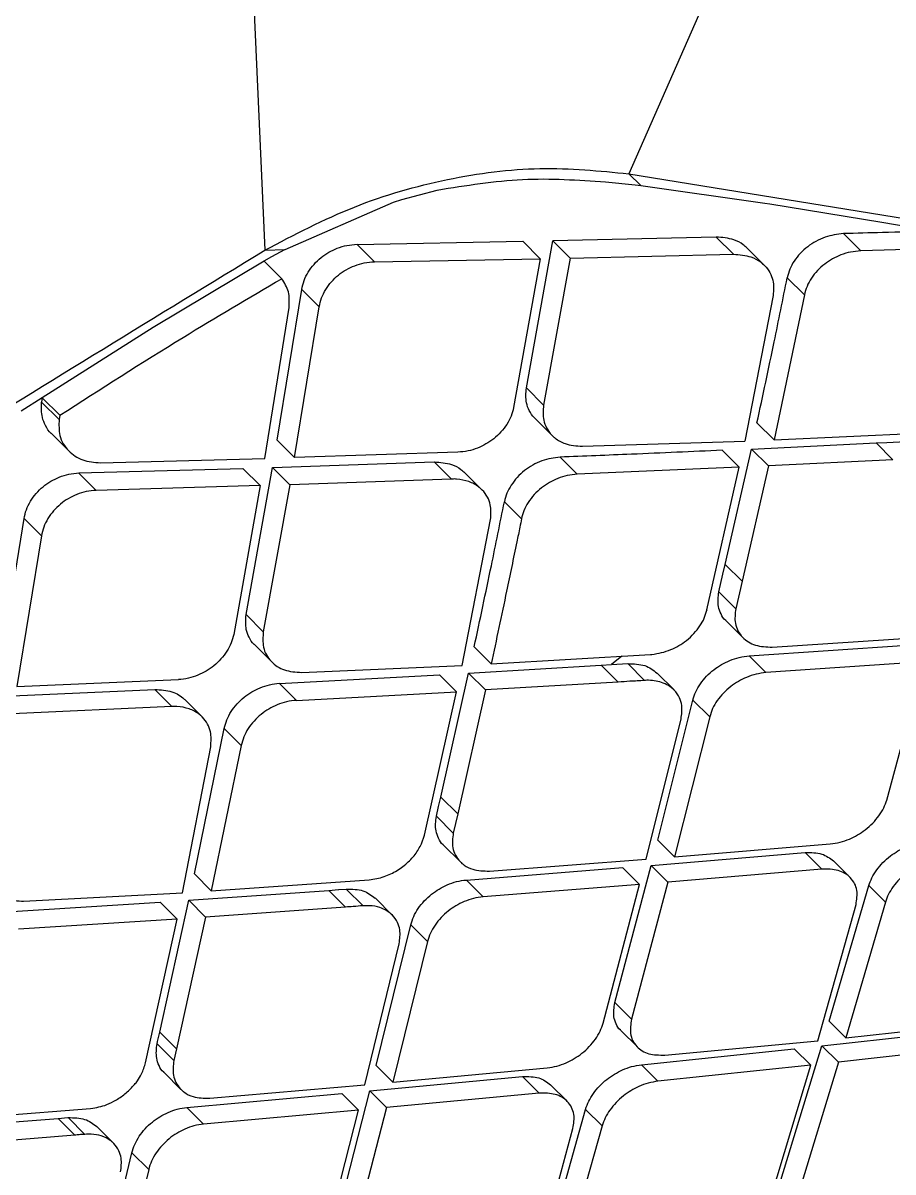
# Model space of a CAD drawing. Extents: x 943 to 1030, y 781 to 934.
# Drawn here: x 956.021 to 956.887, y 880.545 to 881.689 of the extents above; entities that cross this region are included whole.
import ezdxf

# ---------------------------------------------------------------- set-up
doc = ezdxf.new("R2010")
doc.units = 0
doc.header["$MEASUREMENT"] = 0
doc.layers.add('1', color=4, linetype='Continuous')

# ---------------------------------------------------------------- blocks, each defined once
blk = doc.blocks.new('AIRA')
at = {"layer": '1', "color": 3, "linetype": 'Continuous', "lineweight": 25}
for p, q in [((13.0551, 78.9495), (13.0839, 78.2971)), ((13.4463, 78.3734), (13.4585, 78.3617)), ((13.4463, 78.3733), (13.9398, 78.2929)), ((13.4233, 78.3652), (13.4528, 78.3623)), ((13.4528, 78.3623), (13.4586, 78.3616)), ((13.4585, 78.3617), (13.5819, 78.3441)), ((13.2203, 78.3477), (13.2557, 78.3571)), ((13.1041, 78.2978), (13.2121, 78.3451)), ((13.2121, 78.3451), (13.2203, 78.3477)), ((13.5819, 78.3441), (13.5867, 78.3433)), ((13.5867, 78.3433), (13.6984, 78.325)), ((13.6773, 78.2965), (13.6601, 78.3137)), ((13.6984, 78.325), (13.7382, 78.3182)), ((13.1758, 78.303), (13.3408, 78.306)), ((13.1758, 78.303), (13.1932, 78.2856)), ((13.3581, 78.2887), (13.3408, 78.306)), ((13.3444, 78.16), (13.3707, 78.3066)), ((13.5333, 78.3103), (13.3707, 78.3066)), ((13.3707, 78.3066), (13.388, 78.2893)), ((13.5333, 78.3103), (13.5505, 78.2931)), ((13.0833, 78.2865), (13.0911, 78.2909)), ((13.0839, 78.2971), (13.1041, 78.2978)), ((13.0911, 78.2909), (13.104, 78.2979)), ((13.388, 78.2893), (13.5505, 78.2931)), ((13.5814, 78.282), (13.5642, 78.2992)), ((13.7653, 78.2991), (13.6773, 78.2965)), ((13.0834, 78.2862), (12.973, 78.2201)), ((13.1009, 78.2688), (13.0834, 78.2862)), ((13.1932, 78.2856), (13.3581, 78.2887)), ((13.3581, 78.2887), (13.3317, 78.1404)), ((13.388, 78.2893), (13.3615, 78.1428)), ((13.6212, 78.2526), (13.6041, 78.2698)), ((13.0964, 78.1078), (13.1208, 78.2581)), ((13.1381, 78.2407), (13.1208, 78.2581)), ((13.5901, 78.2521), (13.5618, 78.107)), ((13.6212, 78.2526), (13.591, 78.1082)), ((13.084, 78.0897), (13.1082, 78.2402)), ((13.1136, 78.0906), (13.1381, 78.2407)), ((12.973, 78.2201), (12.8624, 78.1501)), ((13.3444, 78.16), (13.3615, 78.1428)), ((12.8414, 78.137), (12.8623, 78.1504)), ((12.8624, 78.1503), (12.8617, 78.1459)), ((12.8618, 78.1459), (12.8792, 78.1285)), ((12.8623, 78.1501), (12.8798, 78.1327)), ((12.8798, 78.1327), (12.8792, 78.1285)), ((13.3531, 78.1296), (13.3702, 78.1125)), ((13.591, 78.1082), (13.574, 78.1252)), ((12.8718, 78.1142), (12.8891, 78.0969)), ((13.1136, 78.0906), (13.0964, 78.1078)), ((13.591, 78.1082), (13.7433, 78.1153)), ((13.4002, 78.1018), (13.5618, 78.107)), ((13.5561, 78.0809), (13.5392, 78.0978)), ((13.5424, 77.9841), (13.5684, 78.0991)), ((13.5684, 78.0991), (13.6926, 78.1051)), ((13.5853, 78.0822), (13.5684, 78.0991)), ((13.6926, 78.1051), (13.7032, 78.1056)), ((13.7094, 78.0882), (13.6926, 78.1051)), ((13.7032, 78.1056), (13.7286, 78.1069)), ((12.9204, 78.0853), (13.084, 78.0897)), ((13.0918, 78.0807), (13.2526, 78.0862)), ((13.2763, 78.0959), (13.1136, 78.0906)), ((13.2698, 78.0691), (13.2526, 78.0862)), ((13.378, 78.091), (13.3951, 78.074)), ((13.7094, 78.0882), (13.5853, 78.0822)), ((12.8989, 78.0752), (13.0622, 78.0798)), ((12.8989, 78.0751), (12.9162, 78.0578)), ((13.0622, 78.0798), (13.0794, 78.0626)), ((13.0654, 77.9342), (13.0918, 78.0807)), ((13.109, 78.0635), (13.0918, 78.0807)), ((13.3002, 78.0584), (13.2831, 78.0755)), ((13.5561, 78.0809), (13.3951, 78.074)), ((13.5241, 77.9388), (13.5561, 78.0809)), ((13.5853, 78.0822), (13.5592, 77.9673)), ((13.0794, 78.0626), (12.9162, 78.0578)), ((13.0794, 78.0626), (13.053, 77.9144)), ((13.109, 78.0635), (13.0825, 77.9171)), ((13.2698, 78.0691), (13.109, 78.0635)), ((13.3395, 78.0296), (13.3225, 78.0466)), ((12.8198, 77.8796), (12.8443, 78.0298)), ((12.8616, 78.0125), (12.8443, 78.0298)), ((13.2805, 77.8834), (13.3088, 78.0287)), ((12.8616, 78.0125), (12.837, 77.8624)), ((13.5401, 77.9744), (13.5424, 77.9841)), ((13.5592, 77.9673), (13.5424, 77.9841)), ((13.536, 77.9568), (13.5401, 77.9744)), ((13.5592, 77.9673), (13.5528, 77.94)), ((13.5528, 77.94), (13.536, 77.9568)), ((13.5241, 77.9388), (13.524, 77.9384)), ((13.0825, 77.9171), (13.0654, 77.9341)), ((13.5432, 77.928), (13.56, 77.9112)), ((13.074, 77.9039), (13.091, 77.8869)), ((13.3094, 77.885), (13.2925, 77.9019)), ((13.5662, 77.893), (13.7235, 77.9037)), ((13.5892, 77.9017), (13.7468, 77.9121)), ((13.3094, 77.885), (13.4681, 77.8943)), ((13.4395, 77.8926), (13.4293, 77.8843)), ((13.4681, 77.8943), (13.4694, 77.8944)), ((13.5829, 77.8763), (13.5662, 77.893)), ((13.1206, 77.8765), (13.2805, 77.8834)), ((13.2869, 77.8758), (13.419, 77.8837)), ((13.419, 77.8837), (13.4293, 77.8843)), ((13.4358, 77.8669), (13.419, 77.8837)), ((13.4293, 77.8843), (13.4453, 77.8853)), ((13.4453, 77.8853), (13.4621, 77.8685)), ((13.7402, 77.887), (13.5829, 77.8763)), ((13.7032, 77.7494), (13.7402, 77.887)), ((12.837, 77.8624), (12.9981, 77.8693)), ((13.0986, 77.8656), (13.258, 77.8742)), ((13.2749, 77.8573), (13.258, 77.8742)), ((13.2592, 77.7522), (13.2869, 77.8758)), ((13.3037, 77.859), (13.2869, 77.8758)), ((13.4914, 77.8591), (13.4746, 77.8758)), ((12.8152, 77.8525), (12.9745, 77.8596)), ((12.9915, 77.8425), (12.9745, 77.8596)), ((13.0986, 77.8656), (13.1156, 77.8487)), ((13.1156, 77.8487), (13.2749, 77.8573)), ((13.2431, 77.7145), (13.2749, 77.8573)), ((13.3037, 77.859), (13.276, 77.7355)), ((13.4358, 77.8669), (13.3037, 77.859)), ((13.0217, 77.8322), (13.0047, 77.8492)), ((13.4752, 77.7094), (13.5102, 77.849)), ((13.5269, 77.8323), (13.5102, 77.849)), ((12.9915, 77.8425), (12.8323, 77.8354)), ((13.4636, 77.6906), (13.4984, 77.8304)), ((13.5269, 77.8323), (13.4918, 77.6928)), ((13.0139, 77.6758), (13.0436, 77.8207)), ((13.0436, 77.8207), (13.0605, 77.8037)), ((13.0021, 77.657), (13.0301, 77.8025)), ((13.0605, 77.8037), (13.0307, 77.6589)), ((13.2548, 77.7332), (13.257, 77.7428)), ((13.257, 77.7428), (13.2592, 77.7522)), ((13.276, 77.7355), (13.2592, 77.7523)), ((13.2716, 77.7165), (13.2548, 77.7332)), ((13.276, 77.7355), (13.2716, 77.7165)), ((13.2401, 77.7057), (13.2431, 77.7145)), ((13.4918, 77.6928), (13.4752, 77.7094)), ((13.2619, 77.7045), (13.2787, 77.6877)), ((13.4687, 77.6842), (13.6221, 77.6972)), ((13.4918, 77.6928), (13.647, 77.7056)), ((13.6386, 77.6806), (13.6221, 77.6972)), ((13.3076, 77.6786), (13.4636, 77.6905)), ((13.4325, 77.5475), (13.4687, 77.6842)), ((13.4687, 77.6842), (13.4853, 77.6676)), ((13.6667, 77.6723), (13.6502, 77.6888)), ((13.0307, 77.6589), (13.0139, 77.6757)), ((13.2847, 77.6697), (13.4404, 77.682)), ((13.4571, 77.6653), (13.4404, 77.6819)), ((13.6386, 77.6806), (13.4853, 77.6676)), ((13.0307, 77.6589), (13.1878, 77.6698)), ((13.1878, 77.6698), (13.1993, 77.6719)), ((13.3014, 77.653), (13.2848, 77.6697)), ((13.4571, 77.6653), (13.3014, 77.653)), ((13.4208, 77.527), (13.4571, 77.6653)), ((13.4853, 77.6676), (13.449, 77.531)), ((13.6459, 77.5289), (13.6853, 77.6641)), ((13.7018, 77.6476), (13.6853, 77.6641)), ((12.8438, 77.6485), (13.0021, 77.657)), ((13.0083, 77.6496), (13.1476, 77.6594)), ((13.1476, 77.6594), (13.1575, 77.6602)), ((13.1643, 77.6427), (13.1476, 77.6594)), ((13.1576, 77.6602), (13.1651, 77.6607)), ((13.1819, 77.644), (13.1651, 77.6607)), ((13.2108, 77.6348), (13.1941, 77.6515)), ((12.8219, 77.6376), (12.9797, 77.6477)), ((12.9794, 77.5181), (13.0083, 77.6496)), ((12.9966, 77.6308), (12.9797, 77.6477)), ((13.0251, 77.6328), (13.0083, 77.6496)), ((13.1643, 77.6427), (13.0251, 77.6328)), ((13.6347, 77.5096), (13.6726, 77.6452)), ((13.7018, 77.6476), (13.6623, 77.5125)), ((12.9966, 77.6308), (12.8388, 77.6206)), ((12.9653, 77.4875), (12.9966, 77.6308)), ((13.0251, 77.6328), (12.9961, 77.5014)), ((13.195, 77.4849), (13.2294, 77.6251)), ((13.246, 77.6084), (13.2294, 77.6251)), ((13.1836, 77.4657), (13.2178, 77.6062)), ((13.246, 77.6084), (13.2115, 77.4683)), ((13.449, 77.531), (13.4325, 77.5475)), ((13.6623, 77.5125), (13.6459, 77.5289)), ((13.6623, 77.5125), (13.8136, 77.5291)), ((12.9773, 77.5089), (12.9794, 77.5181)), ((12.9961, 77.5014), (12.9794, 77.5181)), ((13.4384, 77.5199), (13.4549, 77.5034)), ((13.6386, 77.5045), (13.7897, 77.5214)), ((12.9767, 77.5066), (12.9773, 77.5088)), ((12.9934, 77.4898), (12.9767, 77.5065)), ((12.9961, 77.5014), (12.9935, 77.4898)), ((13.459, 77.4856), (13.6111, 77.5015)), ((13.4823, 77.4953), (13.6347, 77.5096)), ((13.5979, 77.3705), (13.6386, 77.5045)), ((13.6275, 77.4851), (13.6111, 77.5015)), ((13.655, 77.4881), (13.6386, 77.5045)), ((13.806, 77.505), (13.655, 77.4881)), ((13.195, 77.4849), (13.2115, 77.4683)), ((13.2115, 77.4683), (13.3652, 77.4826)), ((13.4754, 77.4692), (13.459, 77.4856)), ((13.6275, 77.4851), (13.4754, 77.4692)), ((13.5871, 77.3509), (13.6275, 77.4851)), ((13.655, 77.4881), (13.6143, 77.3542)), ((12.9838, 77.4778), (13.0005, 77.4611)), ((13.1886, 77.4595), (13.3405, 77.4739)), ((13.3571, 77.4574), (13.3405, 77.4739)), ((13.0065, 77.4432), (13.1606, 77.457)), ((13.0291, 77.4522), (13.1836, 77.4657)), ((13.1532, 77.3219), (13.1886, 77.4595)), ((13.1772, 77.4404), (13.1606, 77.457)), ((13.2052, 77.443), (13.1886, 77.4595)), ((13.3571, 77.4574), (13.2052, 77.443)), ((13.385, 77.4493), (13.3685, 77.4657)), ((12.7327, 77.4204), (12.8782, 77.4322)), ((12.755, 77.4299), (12.9106, 77.4422)), ((12.8782, 77.4322), (12.8879, 77.433)), ((12.8881, 77.433), (12.9048, 77.4163)), ((13.0231, 77.4265), (13.0065, 77.4432)), ((13.1772, 77.4404), (13.0231, 77.4265)), ((13.1417, 77.3012), (13.1772, 77.4404)), ((13.2052, 77.443), (13.1697, 77.3055)), ((13.365, 77.3051), (13.4034, 77.4412)), ((13.4199, 77.4248), (13.4034, 77.4412)), ((12.8949, 77.4155), (12.8782, 77.4322)), ((12.9334, 77.4074), (12.9167, 77.4241)), ((13.354, 77.2855), (13.3908, 77.4222)), ((13.4199, 77.4248), (13.3813, 77.2887)), ((12.8949, 77.4155), (12.7495, 77.4036)), ((12.9181, 77.257), (12.9517, 77.3979)), ((12.9684, 77.3813), (12.9517, 77.3979)), ((12.9684, 77.3813), (12.9346, 77.2404))]:
    blk.add_line(p, q, dxfattribs=at)
at = {"layer": '1', "color": 3, "linetype": 'Continuous', "lineweight": 25, "flags": 128}
blk.add_lwpolyline([(13.7315, 79.0217), (13.5889, 78.6975), (13.4463, 78.3733)], dxfattribs=at)
at = {"layer": '1', "color": 3, "linetype": 'Continuous', "lineweight": 25}
for points, knots in [([(7.6325, 74.2262), (7.7636, 74.4414), (8.0261, 74.8721), (8.457, 75.4959), (8.9157, 76.0985), (9.4047, 76.6738), (9.9235, 77.2193), (10.4765, 77.7308), (11.0601, 78.2107), (11.67, 78.6591), (12.2991, 79.08), (12.733, 79.334), (12.9499, 79.4609)], [0, 0, 0, 0, 0.100262, 0.200594, 0.3008419, 0.4004929, 0.4997617, 0.5991068, 0.6990092, 0.7993777, 0.8996698, 1, 1, 1, 1]), ([(7.6564, 74.2129), (7.7376, 74.347), (7.892, 74.6021), (8.1223, 74.9589), (8.3364, 75.272), (8.5306, 75.5431), (8.7027, 75.7735), (8.8503, 75.9644), (8.9559, 76.0966), (9.0249, 76.1814), (9.0645, 76.2295), (9.1168, 76.2927), (9.1846, 76.3735), (9.2705, 76.4737), (9.3577, 76.5735), (9.5065, 76.7405), (9.6692, 76.9156), (9.8234, 77.0737), (9.8919, 77.1424), (9.9221, 77.1725), (9.9354, 77.1856), (9.9413, 77.1914), (9.9439, 77.194), (9.9451, 77.1952), (9.9457, 77.1958), (9.9459, 77.196), (9.9459, 77.196), (9.9459, 77.196), (9.946, 77.196), (9.9461, 77.1962), (9.9468, 77.1968), (9.9493, 77.1994), (9.9596, 77.2095), (9.9825, 77.232), (10.0218, 77.2703), (10.084, 77.3302), (10.1728, 77.4142), (10.2919, 77.5242), (10.3971, 77.6184), (10.4795, 77.6907), (10.5306, 77.7351), (10.5843, 77.7812), (10.6405, 77.8289), (10.6994, 77.8783), (10.7609, 77.9293), (10.8235, 77.9805), (11.0274, 78.1455), (11.3803, 78.4163), (11.8937, 78.7774), (12.4207, 79.1205), (12.7819, 79.3311), (12.9625, 79.4364)], [0, 0, 0, 0, 0.062481, 0.118844, 0.169135, 0.213352, 0.251461, 0.283422, 0.309236, 0.318658, 0.3269, 0.333965, 0.351242, 0.368824, 0.386373, 0.403893, 0.457678, 0.481272, 0.491642, 0.496202, 0.498209, 0.499091, 0.49948, 0.499651, 0.499785, 0.499785, 0.499785, 0.499787, 0.499791, 0.499809, 0.499878, 0.500152, 0.501246, 0.505611, 0.512881, 0.523059, 0.53994, 0.561408, 0.587481, 0.596044, 0.605011, 0.61438, 0.624154, 0.634334, 0.64492, 0.655914, 0.66648, 0.749216, 0.832806, 0.916374, 1, 1, 1, 1]), ([(8.1478, 74.1557), (8.1562, 74.1696), (8.1782, 74.2059), (8.2181, 74.2721), (8.2646, 74.3489), (8.3106, 74.4241), (8.3503, 74.488), (8.3885, 74.5484), (8.4275, 74.6092), (8.4987, 74.7191), (8.6019, 74.8746), (8.7743, 75.1256), (8.99, 75.4243), (9.2691, 75.787), (9.5763, 76.1596), (9.9148, 76.5375), (10.2992, 76.9312), (10.7383, 77.3375), (11.2359, 77.7512), (11.6974, 78.0977), (12.1121, 78.3852), (12.379, 78.559), (12.5548, 78.6691), (12.6371, 78.7199), (12.72, 78.7702), (12.8007, 78.8186), (12.8837, 78.8676), (12.9657, 78.9147), (13.0227, 78.9473), (13.049, 78.9624)], [0, 0, 0, 0, 0.007015, 0.018363, 0.033423, 0.04585, 0.056436, 0.065972, 0.076735, 0.087613, 0.12255, 0.157338, 0.219068, 0.281467, 0.354683, 0.427219, 0.500115, 0.591822, 0.685047, 0.779146, 0.840884, 0.903128, 0.916964, 0.930722, 0.945004, 0.958992, 0.971501, 0.986828, 1, 1, 1, 1]), ([(8.1602, 74.1491), (8.2809, 74.347), (8.5223, 74.7427), (8.9211, 75.3141), (9.3448, 75.8661), (9.7957, 76.394), (10.2751, 76.8929), (10.7834, 77.3614), (11.3192, 77.8012), (11.8788, 78.2127), (12.4566, 78.5995), (12.8556, 78.8328), (13.0551, 78.9495)], [0, 0, 0, 0, 0.100345, 0.20059, 0.300906, 0.400755, 0.500092, 0.599382, 0.699069, 0.799349, 0.899659, 1, 1, 1, 1]), ([(13.0839, 78.2971), (13.1134, 78.3126), (13.1723, 78.3435), (13.2658, 78.3699), (13.3589, 78.382), (13.4172, 78.3762), (13.4463, 78.3733)], [0, 0, 0, 0, 0.249972, 0.499969, 0.74998, 1, 1, 1, 1]), ([(13.2557, 78.3571), (13.2842, 78.3617), (13.3415, 78.3709), (13.3959, 78.3671), (13.4233, 78.3652)], [0, 0, 0, 0, 0.498154, 1, 1, 1, 1]), ([(13.6601, 78.3137), (13.654, 78.3129), (13.6447, 78.3118), (13.6327, 78.3063), (13.6242, 78.3008), (13.6169, 78.2941), (13.6108, 78.2865), (13.6063, 78.2783), (13.6048, 78.2726), (13.604, 78.2698)], [0, 0, 0, 0, 0.24898, 0.377409, 0.498886, 0.624703, 0.749132, 0.872736, 1, 1, 1, 1]), ([(13.7481, 78.3162), (13.7317, 78.3157), (13.7024, 78.3148), (13.6731, 78.314), (13.6601, 78.3137)], [0, 0, 0, 0, 0.56, 1, 1, 1, 1]), ([(13.1207, 78.2581), (13.1214, 78.261), (13.1227, 78.2669), (13.127, 78.2754), (13.1327, 78.2832), (13.142, 78.2921), (13.1535, 78.2986), (13.1659, 78.3023), (13.1724, 78.3028), (13.1758, 78.3031)], [0, 0, 0, 0, 0.128694, 0.253981, 0.376762, 0.498226, 0.732464, 0.861951, 1, 1, 1, 1]), ([(13.5642, 78.2992), (13.5629, 78.3003), (13.5591, 78.3038), (13.5495, 78.309), (13.5394, 78.3098), (13.5333, 78.3103)], [0, 0, 0, 0, 0.16418, 0.495259, 1, 1, 1, 1]), ([(8.8026, 74.1015), (8.9382, 74.3142), (9.2093, 74.7396), (9.6633, 75.3469), (10.1504, 75.9281), (10.6743, 76.4766), (11.2335, 76.9888), (11.8241, 77.4633), (12.4396, 77.904), (12.8692, 78.166), (13.0839, 78.2971)], [0, 0, 0, 0, 0.125001, 0.250001, 0.375003, 0.499997, 0.624991, 0.749994, 0.874996, 1, 1, 1, 1]), ([(13.5505, 78.2931), (13.5566, 78.2927), (13.5667, 78.2919), (13.5763, 78.2866), (13.5826, 78.2812), (13.587, 78.2752), (13.591, 78.2655), (13.5904, 78.2573), (13.5901, 78.2521)], [0, 0, 0, 0, 0.251183, 0.415925, 0.501899, 0.644254, 0.774716, 1, 1, 1, 1]), ([(13.6773, 78.2965), (13.6739, 78.2962), (13.6674, 78.2957), (13.655, 78.2919), (13.6435, 78.2855), (13.634, 78.2769), (13.628, 78.2694), (13.6234, 78.2611), (13.6219, 78.2555), (13.6212, 78.2526)], [0, 0, 0, 0, 0.139448, 0.269545, 0.502085, 0.624486, 0.748099, 0.873011, 1, 1, 1, 1]), ([(13.1381, 78.2407), (13.1388, 78.2437), (13.1401, 78.2495), (13.1444, 78.258), (13.1501, 78.2658), (13.1593, 78.2747), (13.1709, 78.2812), (13.1833, 78.2849), (13.1898, 78.2854), (13.1932, 78.2857)], [0, 0, 0, 0, 0.128492, 0.253719, 0.376576, 0.497608, 0.7319, 0.861607, 1, 1, 1, 1]), ([(12.8798, 78.1327), (12.9205, 78.1588), (12.9935, 78.2056), (13.068, 78.2495), (13.1009, 78.2688)], [0, 0, 0, 0, 0.559001, 1, 1, 1, 1]), ([(13.1082, 78.2401), (13.1084, 78.2455), (13.1089, 78.2563), (13.1036, 78.2646), (13.1009, 78.2688)], [0, 0, 0, 0, 0.4953172, 1, 1, 1, 1]), ([(13.574, 78.1252), (13.5798, 78.1521), (13.5901, 78.2001), (13.5998, 78.2485), (13.6041, 78.2698)], [0, 0, 0, 0, 0.56, 1, 1, 1, 1]), ([(13.3531, 78.1296), (13.3529, 78.1298), (13.3505, 78.1321), (13.3472, 78.137), (13.3434, 78.1467), (13.344, 78.1549), (13.3444, 78.16)], [0, 0, 0, 0, 0.030042, 0.311584, 0.567126, 1, 1, 1, 1]), ([(12.8718, 78.1143), (12.8717, 78.1144), (12.8689, 78.1164), (12.8657, 78.122), (12.8613, 78.1321), (12.8616, 78.1406), (12.8617, 78.1459)], [0, 0, 0, 0, 0.018296, 0.308585, 0.569009, 1, 1, 1, 1]), ([(13.3615, 78.1428), (13.3612, 78.1377), (13.3606, 78.1295), (13.3644, 78.1197), (13.3677, 78.115), (13.3701, 78.1125), (13.3712, 78.1115), (13.375, 78.1082), (13.3839, 78.103), (13.3942, 78.1022), (13.4002, 78.1018)], [0, 0, 0, 0, 0.223988, 0.354978, 0.498595, 0.506502, 0.521139, 0.570596, 0.749813, 1, 1, 1, 1]), ([(13.3317, 78.1404), (13.331, 78.1376), (13.3296, 78.1319), (13.3252, 78.1236), (13.3193, 78.1159), (13.3099, 78.1071), (13.2984, 78.1006), (13.2861, 78.0967), (13.2796, 78.0962), (13.2763, 78.0959)], [0, 0, 0, 0, 0.126648, 0.251458, 0.375222, 0.49875, 0.732968, 0.862318, 1, 1, 1, 1]), ([(12.8792, 78.1285), (12.879, 78.1231), (12.8787, 78.1111), (12.8876, 78.0968), (12.9019, 78.0869), (12.9143, 78.0858), (12.9204, 78.0853)], [0, 0, 0, 0, 0.227839, 0.497931, 0.749631, 1, 1, 1, 1]), ([(13.5392, 78.0978), (13.5091, 78.0965), (13.4555, 78.0941), (13.4017, 78.0919), (13.378, 78.091)], [0, 0, 0, 0, 0.56, 1, 1, 1, 1]), ([(13.2527, 78.0862), (13.2586, 78.0858), (13.2686, 78.0851), (13.2781, 78.08), (13.2819, 78.0766), (13.2831, 78.0754)], [0, 0, 0, 0, 0.500373, 0.8359542, 1, 1, 1, 1]), ([(13.378, 78.091), (13.372, 78.0902), (13.3627, 78.089), (13.3508, 78.0833), (13.3424, 78.0777), (13.3351, 78.071), (13.3292, 78.0633), (13.3247, 78.055), (13.3232, 78.0494), (13.3225, 78.0466)], [0, 0, 0, 0, 0.248922, 0.377208, 0.498893, 0.624576, 0.749169, 0.872663, 1, 1, 1, 1]), ([(12.8443, 78.0298), (12.8449, 78.0327), (12.8462, 78.0386), (12.8505, 78.0471), (12.8561, 78.0549), (12.8653, 78.0639), (12.8767, 78.0705), (12.8891, 78.0744), (12.8955, 78.0749), (12.8989, 78.0752)], [0, 0, 0, 0, 0.128784, 0.254115, 0.376834, 0.498004, 0.732893, 0.862307, 1, 1, 1, 1]), ([(13.3951, 78.074), (13.3917, 78.0736), (13.3853, 78.073), (13.373, 78.0691), (13.3615, 78.0626), (13.352, 78.0538), (13.346, 78.046), (13.3415, 78.0378), (13.3402, 78.0322), (13.3395, 78.0296)], [0, 0, 0, 0, 0.138751, 0.268542, 0.501595, 0.626291, 0.752773, 0.880722, 1, 1, 1, 1]), ([(13.3088, 78.0287), (13.3091, 78.0338), (13.3097, 78.0419), (13.3058, 78.0516), (13.3021, 78.0566), (13.2989, 78.0597), (13.2949, 78.063), (13.2872, 78.0672), (13.2778, 78.069), (13.2716, 78.0693), (13.2699, 78.0691), (13.2698, 78.0691)], [0, 0, 0, 0, 0.224869, 0.355398, 0.497971, 0.525518, 0.576514, 0.748473, 0.929616, 0.992798, 1, 1, 1, 1]), ([(12.9162, 78.0579), (12.9129, 78.0576), (12.9064, 78.057), (12.8941, 78.0532), (12.8826, 78.0465), (12.8735, 78.0376), (12.8678, 78.0298), (12.8635, 78.0213), (12.8622, 78.0154), (12.8616, 78.0125)], [0, 0, 0, 0, 0.137791, 0.267236, 0.501958, 0.622859, 0.745749, 0.871184, 1, 1, 1, 1]), ([(13.2925, 77.9019), (13.2982, 77.9288), (13.3085, 77.9769), (13.3182, 78.0253), (13.3225, 78.0466)], [0, 0, 0, 0, 0.56, 1, 1, 1, 1]), ([(13.3395, 78.0296), (13.339, 78.0268), (13.3375, 78.0191), (13.3325, 77.9951), (13.3231, 77.9496), (13.3145, 77.9092), (13.3094, 77.885)], [0, 0, 0, 0, 0.056897, 0.158738, 0.497267, 1, 1, 1, 1]), ([(13.5433, 77.9281), (13.5432, 77.9281), (13.5406, 77.9296), (13.5382, 77.9347), (13.5345, 77.9438), (13.5354, 77.9518), (13.536, 77.9568)], [0, 0, 0, 0, 0.011781, 0.292357, 0.550645, 1, 1, 1, 1]), ([(13.4694, 77.8944), (13.4757, 77.8955), (13.4876, 77.8977), (13.502, 77.9065), (13.5114, 77.9151), (13.5174, 77.9227), (13.5218, 77.9305), (13.5233, 77.9358), (13.524, 77.9384)], [0, 0, 0, 0, 0.26494, 0.497759, 0.629944, 0.757265, 0.880376, 1, 1, 1, 1]), ([(13.5528, 77.94), (13.5523, 77.935), (13.5513, 77.927), (13.5548, 77.9177), (13.5606, 77.9096), (13.5717, 77.9024), (13.5834, 77.902), (13.5892, 77.9017)], [0, 0, 0, 0, 0.228407, 0.359359, 0.501415, 0.750649, 1, 1, 1, 1]), ([(13.074, 77.904), (13.0738, 77.9041), (13.0712, 77.9059), (13.0683, 77.9113), (13.0644, 77.9208), (13.065, 77.929), (13.0654, 77.9341)], [0, 0, 0, 0, 0.022765, 0.305835, 0.563123, 1, 1, 1, 1]), ([(13.053, 77.9144), (13.0523, 77.9115), (13.0509, 77.9059), (13.0464, 77.8975), (13.0406, 77.8898), (13.0313, 77.8809), (13.0199, 77.8743), (13.0077, 77.8703), (13.0013, 77.8697), (12.9981, 77.8693)], [0, 0, 0, 0, 0.127056, 0.252097, 0.375858, 0.499094, 0.733903, 0.86298, 1, 1, 1, 1]), ([(13.0825, 77.9171), (13.0821, 77.9118), (13.0813, 77.9004), (13.0894, 77.8869), (13.1028, 77.8777), (13.1147, 77.8769), (13.1206, 77.8765)], [0, 0, 0, 0, 0.23121, 0.498605, 0.749523, 1, 1, 1, 1]), ([(13.5102, 77.849), (13.511, 77.8518), (13.5127, 77.8572), (13.5175, 77.8653), (13.5236, 77.8728), (13.533, 77.8813), (13.5444, 77.8878), (13.5565, 77.8919), (13.5629, 77.8926), (13.5662, 77.893)], [0, 0, 0, 0, 0.12634, 0.251447, 0.375887, 0.500259, 0.731117, 0.860813, 1, 1, 1, 1]), ([(13.4453, 77.8853), (13.4513, 77.8851), (13.4631, 77.8847), (13.4707, 77.8787), (13.4745, 77.8758)], [0, 0, 0, 0, 0.50763, 1, 1, 1, 1]), ([(13.4621, 77.8685), (13.4572, 77.8682), (13.4484, 77.8677), (13.4397, 77.8672), (13.4358, 77.8669)], [0, 0, 0, 0, 0.559999, 1, 1, 1, 1]), ([(13.4984, 77.8304), (13.499, 77.8348), (13.5001, 77.8423), (13.497, 77.8519), (13.491, 77.8606), (13.48, 77.8672), (13.4687, 77.8689), (13.4628, 77.8686), (13.4621, 77.8685)], [0, 0, 0, 0, 0.204499, 0.341355, 0.501379, 0.7506, 0.97047, 1, 1, 1, 1]), ([(13.5829, 77.8763), (13.5797, 77.8759), (13.5733, 77.8751), (13.5612, 77.871), (13.5498, 77.8645), (13.5404, 77.856), (13.5342, 77.8486), (13.5295, 77.8405), (13.5278, 77.8351), (13.5269, 77.8323)], [0, 0, 0, 0, 0.139303, 0.269048, 0.499791, 0.623474, 0.748207, 0.873528, 1, 1, 1, 1]), ([(12.9745, 77.8596), (12.9804, 77.8592), (12.9917, 77.8586), (13.0008, 77.853), (13.0044, 77.8494), (13.0047, 77.8492)], [0, 0, 0, 0, 0.503246, 0.959861, 1, 1, 1, 1]), ([(13.0436, 77.8207), (13.0443, 77.8235), (13.0458, 77.8292), (13.0503, 77.8375), (13.0561, 77.8452), (13.0654, 77.8539), (13.0767, 77.8606), (13.0889, 77.8646), (13.0953, 77.8653), (13.0986, 77.8657)], [0, 0, 0, 0, 0.127648, 0.252807, 0.376147, 0.498552, 0.732466, 0.861986, 1, 1, 1, 1]), ([(13.1156, 77.8487), (13.1123, 77.8483), (13.1059, 77.8477), (13.0937, 77.8436), (13.0824, 77.837), (13.0731, 77.8282), (13.0672, 77.8206), (13.0627, 77.8122), (13.0613, 77.8066), (13.0605, 77.8037)], [0, 0, 0, 0, 0.138102, 0.267632, 0.501317, 0.623363, 0.746938, 0.872262, 1, 1, 1, 1]), ([(13.0301, 77.8025), (13.0305, 77.8076), (13.031, 77.8158), (13.0272, 77.8254), (13.0239, 77.8299), (13.0219, 77.832), (13.0218, 77.832), (13.0216, 77.8323), (13.0206, 77.8332), (13.0168, 77.8365), (13.0091, 77.8407), (12.9995, 77.8425), (12.9933, 77.8428), (12.9917, 77.8426), (12.9915, 77.8425)], [0, 0, 0, 0, 0.224289, 0.35509, 0.498279, 0.498812, 0.499817, 0.503244, 0.515759, 0.563433, 0.748856, 0.929382, 0.992656, 1, 1, 1, 1]), ([(13.647, 77.7056), (13.6502, 77.7061), (13.6565, 77.7069), (13.6685, 77.7112), (13.6798, 77.7177), (13.6894, 77.7262), (13.6956, 77.7336), (13.7005, 77.7415), (13.7023, 77.7468), (13.7032, 77.7494)], [0, 0, 0, 0, 0.138974, 0.268471, 0.498726, 0.625443, 0.750919, 0.875616, 1, 1, 1, 1]), ([(13.262, 77.7045), (13.2619, 77.7046), (13.2593, 77.7061), (13.2569, 77.7112), (13.2533, 77.7202), (13.2542, 77.7282), (13.2548, 77.7332)], [0, 0, 0, 0, 0.015068, 0.295529, 0.553258, 1, 1, 1, 1]), ([(13.2716, 77.7165), (13.271, 77.7115), (13.2701, 77.7035), (13.2735, 77.6942), (13.2775, 77.6886), (13.2833, 77.6836), (13.2923, 77.679), (13.3018, 77.6787), (13.3076, 77.6786)], [0, 0, 0, 0, 0.227507, 0.358585, 0.501124, 0.590786, 0.751081, 1, 1, 1, 1]), ([(13.6853, 77.6641), (13.6862, 77.6667), (13.6881, 77.672), (13.693, 77.6798), (13.6992, 77.6872), (13.7087, 77.6956), (13.72, 77.7021), (13.732, 77.7065), (13.7383, 77.7074), (13.7416, 77.7079)], [0, 0, 0, 0, 0.12487, 0.24956, 0.374494, 0.500215, 0.728507, 0.858899, 1, 1, 1, 1]), ([(16.7635, 77.6975), (16.438, 77.4073), (15.787, 76.8269), (14.8258, 75.9334), (13.8771, 75.0243), (12.943, 74.0988), (12.0242, 73.1586), (11.1221, 72.2041), (10.236, 71.2375), (9.661, 70.5833), (9.3735, 70.2562)], [0, 0, 0, 0, 0.125, 0.25, 0.375, 0.5, 0.625, 0.75, 0.875, 1, 1, 1, 1]), ([(13.1993, 77.6719), (13.2038, 77.6735), (13.2126, 77.6766), (13.2244, 77.685), (13.2341, 77.6948), (13.2381, 77.7021), (13.2401, 77.7057)], [0, 0, 0, 0, 0.2652651, 0.5191481, 0.7634034, 1, 1, 1, 1]), ([(13.6221, 77.6972), (13.6279, 77.6971), (13.6393, 77.697), (13.6466, 77.6914), (13.6501, 77.6887)], [0, 0, 0, 0, 0.509682, 1, 1, 1, 1]), ([(12.806, 77.6888), (12.8056, 77.6835), (12.805, 77.6753), (12.8088, 77.6656), (12.815, 77.6571), (12.8262, 77.6495), (12.8379, 77.6489), (12.8438, 77.6485)], [0, 0, 0, 0, 0.230364, 0.36011, 0.499494, 0.750099, 1, 1, 1, 1]), ([(13.7581, 77.6913), (13.7548, 77.6909), (13.7485, 77.6899), (13.7365, 77.6856), (13.7252, 77.6791), (13.7157, 77.6707), (13.7095, 77.6633), (13.7046, 77.6555), (13.7028, 77.6502), (13.7018, 77.6476)], [0, 0, 0, 0, 0.14114, 0.271595, 0.500072, 0.624845, 0.750007, 0.874918, 1, 1, 1, 1]), ([(13.6726, 77.6452), (13.6733, 77.6501), (13.6745, 77.6577), (13.6714, 77.6664), (13.666, 77.6739), (13.6555, 77.6804), (13.6443, 77.6806), (13.6386, 77.6806)], [0, 0, 0, 0, 0.232816, 0.362551, 0.50109, 0.750206, 1, 1, 1, 1]), ([(13.2293, 77.6251), (13.2302, 77.6278), (13.2318, 77.6333), (13.2365, 77.6414), (13.2426, 77.649), (13.252, 77.6576), (13.2632, 77.6642), (13.2752, 77.6685), (13.2815, 77.6693), (13.2847, 77.6697)], [0, 0, 0, 0, 0.126948, 0.252454, 0.377043, 0.501414, 0.732654, 0.861822, 1, 1, 1, 1]), ([(13.1651, 77.6607), (13.171, 77.6606), (13.1826, 77.6604), (13.1902, 77.6544), (13.194, 77.6515)], [0, 0, 0, 0, 0.505317, 1, 1, 1, 1]), ([(13.3014, 77.653), (13.2982, 77.6526), (13.2919, 77.6518), (13.2799, 77.6475), (13.2686, 77.6409), (13.2593, 77.6323), (13.2532, 77.6248), (13.2485, 77.6167), (13.2469, 77.6112), (13.246, 77.6084)], [0, 0, 0, 0, 0.138361, 0.267738, 0.499458, 0.622846, 0.747471, 0.873015, 1, 1, 1, 1]), ([(13.1819, 77.644), (13.1786, 77.6438), (13.1727, 77.6433), (13.1669, 77.6429), (13.1643, 77.6427)], [0, 0, 0, 0, 0.56, 1, 1, 1, 1]), ([(13.2178, 77.6062), (13.2184, 77.6109), (13.2194, 77.6186), (13.2162, 77.628), (13.2104, 77.6364), (13.2007, 77.6422), (13.1899, 77.6443), (13.1841, 77.6441), (13.1819, 77.644)], [0, 0, 0, 0, 0.215404, 0.34949, 0.501157, 0.75014, 0.90752, 1, 1, 1, 1]), ([(13.4385, 77.52), (13.4383, 77.5201), (13.4359, 77.5215), (13.4337, 77.5264), (13.4305, 77.5349), (13.4317, 77.5426), (13.4325, 77.5475)], [0, 0, 0, 0, 0.021899, 0.29663, 0.551335, 1, 1, 1, 1]), ([(13.3652, 77.4826), (13.3684, 77.483), (13.3746, 77.484), (13.3865, 77.4883), (13.3977, 77.495), (13.4072, 77.5036), (13.4133, 77.5111), (13.4181, 77.519), (13.4199, 77.5244), (13.4208, 77.527)], [0, 0, 0, 0, 0.137933, 0.267044, 0.498503, 0.624616, 0.749947, 0.874929, 1, 1, 1, 1]), ([(13.449, 77.531), (13.4483, 77.5261), (13.4471, 77.5184), (13.45, 77.5096), (13.4553, 77.502), (13.4656, 77.4954), (13.4767, 77.4953), (13.4823, 77.4952)], [0, 0, 0, 0, 0.230817, 0.361146, 0.501307, 0.750462, 1, 1, 1, 1]), ([(12.9839, 77.4779), (12.9837, 77.478), (12.9811, 77.4795), (12.9787, 77.4847), (12.9752, 77.4937), (12.9762, 77.5016), (12.9767, 77.5065)], [0, 0, 0, 0, 0.022508, 0.304219, 0.561148, 1, 1, 1, 1]), ([(12.9934, 77.4898), (12.9929, 77.4848), (12.992, 77.4769), (12.9953, 77.4676), (12.9986, 77.463), (13.0016, 77.46), (13.0053, 77.457), (13.0137, 77.4525), (13.0234, 77.4523), (13.0291, 77.4522)], [0, 0, 0, 0, 0.226588, 0.357947, 0.501234, 0.52755, 0.578055, 0.751211, 1, 1, 1, 1]), ([(12.9543, 77.466), (12.9553, 77.4672), (12.958, 77.4705), (12.9622, 77.4778), (12.9641, 77.4839), (12.9653, 77.4875)], [0, 0, 0, 0, 0.176183, 0.50069, 1, 1, 1, 1]), ([(13.4034, 77.4412), (13.4043, 77.4439), (13.4061, 77.4492), (13.4109, 77.4571), (13.417, 77.4645), (13.4264, 77.4731), (13.4376, 77.4798), (13.4495, 77.4842), (13.4557, 77.4852), (13.459, 77.4857)], [0, 0, 0, 0, 0.125538, 0.250498, 0.375277, 0.500386, 0.73017, 0.860123, 1, 1, 1, 1]), ([(13.3406, 77.4739), (13.3463, 77.4739), (13.3576, 77.4739), (13.3648, 77.4684), (13.3684, 77.4657)], [0, 0, 0, 0, 0.506155, 1, 1, 1, 1]), ([(13.4754, 77.4692), (13.4722, 77.4687), (13.466, 77.4677), (13.4541, 77.4633), (13.4429, 77.4566), (13.4335, 77.4481), (13.4274, 77.4406), (13.4226, 77.4327), (13.4208, 77.4274), (13.4199, 77.4248)], [0, 0, 0, 0, 0.139825, 0.269771, 0.499654, 0.624034, 0.749059, 0.874249, 1, 1, 1, 1]), ([(12.9362, 77.4506), (12.9395, 77.4528), (12.9463, 77.4572), (12.9516, 77.4631), (12.9543, 77.466)], [0, 0, 0, 0, 0.501658, 1, 1, 1, 1]), ([(13.3908, 77.4222), (13.3916, 77.427), (13.3927, 77.4346), (13.3896, 77.4434), (13.3843, 77.4509), (13.3738, 77.4573), (13.3627, 77.4574), (13.3571, 77.4574)], [0, 0, 0, 0, 0.231819, 0.361881, 0.501268, 0.750408, 1, 1, 1, 1]), ([(12.9106, 77.4422), (12.916, 77.443), (12.9247, 77.4443), (12.933, 77.4489), (12.9362, 77.4506)], [0, 0, 0, 0, 0.623236, 1, 1, 1, 1]), ([(12.8881, 77.433), (12.8939, 77.4329), (12.9055, 77.4327), (12.913, 77.4269), (12.9167, 77.424)], [0, 0, 0, 0, 0.508274, 1, 1, 1, 1]), ([(12.9517, 77.3979), (12.9525, 77.4007), (12.9542, 77.4062), (12.9588, 77.4144), (12.9647, 77.422), (12.974, 77.4307), (12.9852, 77.4375), (12.9971, 77.4418), (13.0033, 77.4427), (13.0065, 77.4432)], [0, 0, 0, 0, 0.127409, 0.253023, 0.377327, 0.500955, 0.733552, 0.862552, 1, 1, 1, 1]), ([(13.0231, 77.4265), (13.0199, 77.4261), (13.0137, 77.4252), (13.0018, 77.4209), (12.9907, 77.4141), (12.9814, 77.4053), (12.9755, 77.3978), (12.9708, 77.3896), (12.9692, 77.3841), (12.9684, 77.3813)], [0, 0, 0, 0, 0.13743, 0.266447, 0.499166, 0.622217, 0.746713, 0.872479, 1, 1, 1, 1]), ([(12.9048, 77.4163), (12.9029, 77.4162), (12.8996, 77.4159), (12.8963, 77.4156), (12.8949, 77.4155)], [0, 0, 0, 0, 0.56, 1, 1, 1, 1]), ([(12.9404, 77.3788), (12.941, 77.3835), (12.9419, 77.3911), (12.9388, 77.4006), (12.9354, 77.4056), (12.9321, 77.4087), (12.9284, 77.4117), (12.9217, 77.415), (12.9127, 77.4167), (12.9069, 77.4165), (12.9048, 77.4163)], [0, 0, 0, 0, 0.213306, 0.347766, 0.500723, 0.531614, 0.583585, 0.750396, 0.906493, 1, 1, 1, 1])]:
    blk.add_open_spline(points, degree=3, knots=knots, dxfattribs=at)

msp = doc.modelspace()

# ---------------------------------------------------------------- block references
at = {"layer": '1'}
msp.add_blockref('AIRA', (943.1775, 803.1658), dxfattribs=at)

doc.saveas('drawing.dxf')
